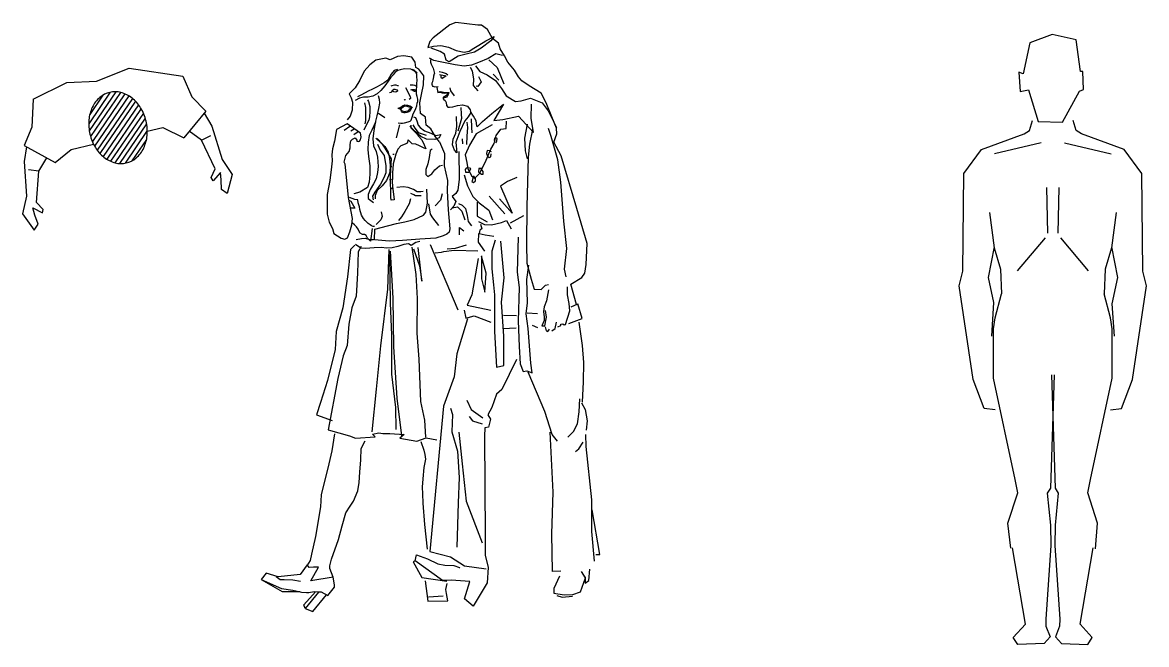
# Model space of a CAD drawing. Extents: x 116 to 135, y 123.1 to 129.1.
# Drawn here: x 120.733 to 123.964, y 123.519 to 125.305 of the extents above; entities that cross this region are included whole.
import ezdxf

# ---------------------------------------------------------------- set-up
doc = ezdxf.new("R2010")
doc.units = 0
doc.layers.get('0').update_dxf_attribs({"linetype": 'CONTINUOUS'})

msp = doc.modelspace()

# ---------------------------------------------------------------- linework, layer by layer
for p, q in [((121.9615, 125.2991), (121.9139, 125.2618)), ((121.9788, 125.3054), (121.9615, 125.2991)), ((122.0417, 125.2978), (121.9788, 125.3054)), ((122.0524, 125.2977), (122.0417, 125.2978)), ((122.07, 125.285), (122.0524, 125.2977)), ((122.0654, 125.2523), (122.0894, 125.2655)), ((122.0845, 125.2596), (122.07, 125.285)), ((122.0894, 125.2655), (122.0797, 125.2526)), ((123.6922, 125.2705), (123.6284, 125.2474)), ((123.7611, 125.2556), (123.6922, 125.2705)), ((121.9042, 125.2505), (121.8985, 125.234)), ((121.8985, 125.234), (121.9147, 125.2373)), ((121.9139, 125.2618), (121.9042, 125.2505)), ((121.934, 125.2222), (121.9075, 125.2321)), ((121.9147, 125.2373), (121.9354, 125.2394)), ((121.9354, 125.2394), (121.9574, 125.2343)), ((121.9574, 125.2343), (121.9799, 125.2251)), ((122.0167, 125.2226), (122.0306, 125.2314)), ((122.0306, 125.2314), (122.045, 125.2407)), ((122.0513, 125.2316), (122.0321, 125.22)), ((122.045, 125.2407), (122.0654, 125.2523)), ((122.0797, 125.2526), (122.0513, 125.2316)), ((122.1015, 125.2463), (122.0845, 125.2596)), ((122.106, 125.2296), (122.1015, 125.2463)), ((123.6284, 125.2474), (123.6091, 125.1582)), ((123.7738, 125.1646), (123.7611, 125.2556)), ((121.7774, 125.2033), (121.7488, 125.1971)), ((121.7897, 125.1983), (121.7774, 125.2033)), ((121.8113, 125.2075), (121.7897, 125.1983)), ((121.8298, 125.2101), (121.8113, 125.2075)), ((121.8523, 125.2057), (121.8298, 125.2101)), ((121.8621, 125.1912), (121.8523, 125.2057)), ((121.9157, 125.1965), (121.9027, 125.2028)), ((121.9067, 125.1992), (121.9057, 125.1961)), ((121.9464, 125.2142), (121.934, 125.2222)), ((121.9509, 125.197), (121.9464, 125.2142)), ((121.9856, 125.2088), (121.9598, 125.1926)), ((121.9799, 125.2251), (122.0024, 125.22)), ((122.0082, 125.2144), (121.9856, 125.2088)), ((122.0024, 125.22), (122.0167, 125.2226)), ((122.0321, 125.22), (122.0082, 125.2144)), ((122.0718, 125.2022), (122.0442, 125.1908)), ((122.0934, 125.2155), (122.0718, 125.2022)), ((122.1128, 125.2104), (122.0934, 125.2155)), ((122.1182, 125.2092), (122.106, 125.2296)), ((122.128, 125.1918), (122.1182, 125.2092)), ((120.9458, 125.1372), (121.0398, 125.1743)), ((121.0398, 125.1743), (121.1938, 125.151)), ((121.7312, 125.1838), (121.715, 125.1655)), ((121.7488, 125.1971), (121.7312, 125.1838)), ((121.8011, 125.1672), (121.7933, 125.1566)), ((121.8107, 125.17), (121.8011, 125.1672)), ((121.8118, 125.1671), (121.8046, 125.1624)), ((121.819, 125.1698), (121.8118, 125.1671)), ((121.8309, 125.172), (121.819, 125.1698)), ((121.8499, 125.1717), (121.8309, 125.172)), ((121.86, 125.1656), (121.8499, 125.1717)), ((121.8589, 125.168), (121.8535, 125.1705)), ((121.8641, 125.1627), (121.8589, 125.168)), ((121.8643, 125.1757), (121.8621, 125.1912)), ((121.8725, 125.1709), (121.8643, 125.1757)), ((121.8872, 125.1521), (121.8725, 125.1709)), ((121.9057, 125.1961), (121.9064, 125.1919)), ((121.9064, 125.1919), (121.908, 125.1859)), ((121.908, 125.1859), (121.9111, 125.1796)), ((121.9111, 125.1796), (121.9136, 125.1739)), ((121.9136, 125.1739), (121.917, 125.1592)), ((121.9341, 125.1923), (121.9157, 125.1965)), ((121.9769, 125.184), (121.9341, 125.1923)), ((121.9598, 125.1926), (121.9509, 125.197)), ((122.0024, 125.1795), (121.9769, 125.184)), ((122.0239, 125.1828), (122.0024, 125.1795)), ((122.0202, 125.1769), (122.026, 125.1666)), ((122.0442, 125.1908), (122.0239, 125.1828)), ((122.026, 125.1666), (122.0292, 125.1428)), ((122.0351, 125.1807), (122.0479, 125.1646)), ((122.0734, 125.198), (122.0975, 125.1762)), ((122.0975, 125.1762), (122.1163, 125.129)), ((122.1478, 125.1683), (122.128, 125.1918)), ((122.1589, 125.1497), (122.1478, 125.1683)), ((120.8611, 125.1328), (120.9458, 125.1372)), ((121.1938, 125.151), (121.2205, 125.092)), ((121.7027, 125.1395), (121.6893, 125.1178)), ((121.715, 125.1655), (121.7027, 125.1395)), ((121.7829, 125.1402), (121.7732, 125.132)), ((121.7847, 125.1371), (121.775, 125.123)), ((121.7933, 125.1566), (121.7829, 125.1402)), ((121.7913, 125.1465), (121.7847, 125.1371)), ((121.7986, 125.1554), (121.7913, 125.1465)), ((121.8046, 125.1624), (121.7986, 125.1554)), ((121.8676, 125.1607), (121.86, 125.1656)), ((121.8664, 125.1584), (121.8641, 125.1627)), ((121.8669, 125.1489), (121.8664, 125.1584)), ((121.8673, 125.1393), (121.8669, 125.1489)), ((121.8671, 125.1298), (121.8673, 125.1393)), ((121.8856, 125.1267), (121.8872, 125.1521)), ((121.9112, 125.1318), (121.9128, 125.1363)), ((121.9128, 125.1363), (121.9136, 125.1394)), ((121.9136, 125.1394), (121.9147, 125.1441)), ((121.9147, 125.1441), (121.9151, 125.1495)), ((121.9151, 125.1495), (121.9155, 125.1519)), ((121.9155, 125.1519), (121.917, 125.1592)), ((121.9312, 125.1646), (121.9394, 125.1624)), ((121.932, 125.1564), (121.9508, 125.1519)), ((121.9368, 125.1548), (121.9358, 125.1522)), ((121.9358, 125.1522), (121.9361, 125.148)), ((121.9361, 125.148), (121.9396, 125.1455)), ((121.9508, 125.1519), (121.939, 125.1439)), ((121.9394, 125.1624), (121.9514, 125.1588)), ((121.9514, 125.1588), (121.9556, 125.1548)), ((122.0292, 125.1428), (122.0282, 125.1244)), ((122.0517, 125.1348), (122.042, 125.1212)), ((122.0441, 125.1503), (122.0517, 125.1348)), ((122.0479, 125.1646), (122.0692, 125.1552)), ((122.0692, 125.1552), (122.0927, 125.1389)), ((122.0865, 125.1573), (122.1022, 125.1399)), ((122.0927, 125.1389), (122.1096, 125.116)), ((122.1688, 125.1382), (122.1589, 125.1497)), ((122.1899, 125.1231), (122.1688, 125.1382)), ((123.6091, 125.1582), (123.5968, 125.1625)), ((123.5968, 125.1625), (123.6009, 125.1071)), ((123.7805, 125.1647), (123.7738, 125.1646)), ((123.7826, 125.1133), (123.7805, 125.1647)), ((120.7643, 125.0854), (120.8611, 125.1328)), ((120.9856, 125.1049), (120.9239, 125.0145)), ((121.0017, 125.1063), (120.9253, 124.9945)), ((121.0155, 125.1044), (120.929, 124.9777)), ((121.6893, 125.1178), (121.6723, 125.1008)), ((121.7272, 125.1077), (121.708, 125.0973)), ((121.7391, 125.114), (121.7272, 125.1077)), ((121.7528, 125.1204), (121.7391, 125.114)), ((121.7634, 125.1101), (121.7525, 125.1002)), ((121.7732, 125.132), (121.7528, 125.1204)), ((121.775, 125.123), (121.7634, 125.1101)), ((121.7883, 125.1044), (121.7925, 125.1048)), ((121.7952, 125.1238), (121.7916, 125.1222)), ((121.7925, 125.1048), (121.7949, 125.1067)), ((121.7949, 125.1067), (121.7974, 125.1114)), ((121.8023, 125.1256), (121.7952, 125.1238)), ((121.7978, 125.109), (121.7966, 125.109)), ((121.7974, 125.1114), (121.8003, 125.1137)), ((121.8008, 125.1059), (121.7978, 125.109)), ((121.8003, 125.1137), (121.8039, 125.1142)), ((121.8044, 125.1053), (121.8008, 125.1059)), ((121.8071, 125.1255), (121.8023, 125.1256)), ((121.8039, 125.1142), (121.8093, 125.1124)), ((121.8085, 125.1065), (121.8044, 125.1053)), ((121.8123, 125.123), (121.8071, 125.1255)), ((121.8116, 125.1081), (121.8085, 125.1065)), ((121.8093, 125.1124), (121.8116, 125.1088)), ((121.8116, 125.1088), (121.8116, 125.1081)), ((121.8142, 125.123), (121.8123, 125.123)), ((121.8343, 125.1185), (121.8475, 125.0928)), ((121.848, 125.1261), (121.8516, 125.126)), ((121.849, 125.1123), (121.8526, 125.1129)), ((121.8516, 125.126), (121.8559, 125.1259)), ((121.8526, 125.1129), (121.8557, 125.1134)), ((121.858, 125.1081), (121.8532, 125.111)), ((121.8557, 125.1134), (121.8592, 125.1133)), ((121.8559, 125.1259), (121.8611, 125.1252)), ((121.8603, 125.1074), (121.858, 125.1081)), ((121.8592, 125.1133), (121.8621, 125.1116)), ((121.862, 125.1073), (121.8603, 125.1074)), ((121.8611, 125.1252), (121.8641, 125.1239)), ((121.8621, 125.1116), (121.862, 125.1073)), ((121.862, 125.1073), (121.862, 125.1073)), ((121.8656, 125.1056), (121.8657, 125.1132)), ((121.8661, 125.0996), (121.8656, 125.1056)), ((121.8657, 125.1132), (121.867, 125.121)), ((121.867, 125.121), (121.8671, 125.1298)), ((121.8804, 125.0982), (121.8856, 125.1267)), ((121.9108, 125.1277), (121.9112, 125.1318)), ((121.9114, 125.1242), (121.9108, 125.1277)), ((121.9138, 125.1216), (121.9114, 125.1242)), ((121.9169, 125.1202), (121.9138, 125.1216)), ((121.9169, 125.1202), (121.9278, 125.1217)), ((121.9238, 125.1183), (121.9269, 125.1039)), ((121.9262, 125.1051), (121.9334, 125.1074)), ((121.9269, 125.1039), (121.934, 125.105)), ((121.9334, 125.1074), (121.9395, 125.1061)), ((121.934, 125.105), (121.9394, 125.1037)), ((121.9394, 125.1037), (121.9459, 125.1024)), ((121.9395, 125.1061), (121.9435, 125.1049)), ((121.9435, 125.1049), (121.9586, 125.1043)), ((121.9459, 125.1024), (121.9573, 125.1035)), ((121.9573, 125.1035), (121.9529, 125.0971)), ((121.9586, 125.1043), (121.9571, 125.099)), ((121.9615, 125.1176), (121.9639, 125.1095)), ((121.9639, 125.1095), (121.9743, 125.0948)), ((122.0282, 125.1244), (122.0418, 125.1088)), ((122.042, 125.1212), (122.0372, 125.1224)), ((122.1096, 125.116), (122.1236, 125.0949)), ((122.2236, 125.1024), (122.1899, 125.1231)), ((122.2379, 125.0748), (122.2236, 125.1024)), ((123.6009, 125.1071), (123.6249, 125.112)), ((123.6249, 125.112), (123.6524, 125.0212)), ((123.7226, 125.0195), (123.7714, 125.1081)), ((123.7714, 125.1081), (123.7826, 125.1133)), ((120.7643, 125.0854), (120.7601, 125.005)), ((120.9648, 125.0966), (120.9269, 125.0412)), ((121.0278, 125.1003), (120.9342, 124.9631)), ((121.0391, 125.0947), (120.9406, 124.9502)), ((121.0493, 125.0875), (120.9479, 124.9388)), ((121.0587, 125.079), (120.9562, 124.9288)), ((121.2205, 125.092), (121.2604, 125.0509)), ((121.6723, 125.1008), (121.6781, 125.0888)), ((121.6781, 125.0888), (121.6815, 125.0768)), ((121.6815, 125.0768), (121.6804, 125.0531)), ((121.7019, 125.0879), (121.6892, 125.0815)), ((121.708, 125.0973), (121.6965, 125.0916)), ((121.7138, 125.0906), (121.7019, 125.0879)), ((121.7269, 125.0911), (121.7138, 125.0906)), ((121.7159, 125.0746), (121.7193, 125.0608)), ((121.7249, 125.0833), (121.7279, 125.078)), ((121.74, 125.0938), (121.7269, 125.0911)), ((121.7279, 125.078), (121.7317, 125.0637)), ((121.7525, 125.1002), (121.74, 125.0938)), ((121.756, 125.0959), (121.7582, 125.0852)), ((121.7592, 125.0739), (121.7561, 125.0585)), ((121.7582, 125.0852), (121.7592, 125.0739)), ((121.8314, 125.0828), (121.8302, 125.0823)), ((121.8326, 125.0835), (121.8314, 125.0828)), ((121.8338, 125.0835), (121.8326, 125.0835)), ((121.8481, 125.0868), (121.8445, 125.0838)), ((121.8475, 125.0928), (121.8481, 125.0885)), ((121.8481, 125.0885), (121.8481, 125.0868)), ((121.8677, 125.093), (121.8661, 125.0996)), ((121.8668, 125.0656), (121.8681, 125.0734)), ((121.8695, 125.0853), (121.8677, 125.093)), ((121.8681, 125.0734), (121.8694, 125.0787)), ((121.8694, 125.0787), (121.8695, 125.0853)), ((121.8758, 125.075), (121.8804, 125.0982)), ((121.8777, 125.0441), (121.8758, 125.075)), ((121.9428, 125.0913), (121.9427, 125.0859)), ((121.9427, 125.0859), (121.9444, 125.0841)), ((121.9476, 125.0929), (121.9428, 125.0913)), ((121.9517, 125.0909), (121.9434, 125.0879)), ((121.9444, 125.0841), (121.9484, 125.0812)), ((121.9529, 125.0971), (121.9476, 125.0929)), ((121.9484, 125.0812), (121.9509, 125.0754)), ((121.9509, 125.0754), (121.9524, 125.0674)), ((121.9571, 125.099), (121.9517, 125.0909)), ((122.0824, 125.0439), (122.1154, 125.0708)), ((122.1154, 125.0708), (122.088, 125.0236)), ((122.1236, 125.0949), (122.15, 125.0785)), ((122.15, 125.0785), (122.1667, 125.0807)), ((122.1667, 125.0807), (122.1936, 125.0879)), ((122.1936, 125.0879), (122.2267, 125.075)), ((122.1956, 125.0308), (122.1958, 125.0712)), ((122.2267, 125.075), (122.2442, 125.0521)), ((122.2546, 125.0341), (122.2379, 125.0748)), ((121.0671, 125.0692), (120.9654, 124.9201)), ((121.0745, 125.0579), (120.9755, 124.9127)), ((121.081, 125.0452), (120.9866, 124.9069)), ((121.2604, 125.0509), (121.1968, 124.9743)), ((121.2551, 125.0446), (121.2773, 125.0075)), ((121.6804, 125.0531), (121.6754, 125.036)), ((121.7195, 125.0394), (121.7192, 125.0234)), ((121.7193, 125.0608), (121.7195, 125.0394)), ((121.7315, 125.0499), (121.7308, 125.034)), ((121.7317, 125.0637), (121.7315, 125.0499)), ((121.7515, 125.0377), (121.7484, 125.0218)), ((121.7561, 125.0585), (121.7515, 125.0377)), ((121.7564, 125.0448), (121.7747, 125.0326)), ((121.812, 125.0594), (121.8144, 125.0593)), ((121.8137, 125.0593), (121.8215, 125.0587)), ((121.8144, 125.0593), (121.8204, 125.0623)), ((121.8203, 125.0551), (121.8144, 125.0581)), ((121.8196, 125.0563), (121.825, 125.0515)), ((121.8226, 125.0509), (121.8203, 125.0551)), ((121.8204, 125.0623), (121.8257, 125.0663)), ((121.8215, 125.0587), (121.828, 125.0639)), ((121.8254, 125.0473), (121.8226, 125.0509)), ((121.825, 125.0515), (121.8316, 125.0501)), ((121.829, 125.046), (121.8254, 125.0473)), ((121.8257, 125.0663), (121.8324, 125.0685)), ((121.828, 125.0639), (121.8352, 125.0661)), ((121.8332, 125.0459), (121.829, 125.046)), ((121.8316, 125.0501), (121.8441, 125.0527)), ((121.8324, 125.0685), (121.84, 125.0684)), ((121.838, 125.0471), (121.8332, 125.0459)), ((121.8352, 125.0661), (121.8435, 125.0636)), ((121.844, 125.0488), (121.838, 125.0471)), ((121.84, 125.0684), (121.8466, 125.0659)), ((121.8435, 125.0636), (121.853, 125.0623)), ((121.8469, 125.0505), (121.844, 125.0488)), ((121.8441, 125.0527), (121.847, 125.0571)), ((121.8466, 125.0659), (121.8518, 125.0635)), ((121.8476, 125.0512), (121.8469, 125.0505)), ((121.847, 125.0571), (121.8542, 125.0618)), ((121.85, 125.0571), (121.8476, 125.0512)), ((121.8518, 125.0594), (121.85, 125.0571)), ((121.8518, 125.0635), (121.8537, 125.0611)), ((121.8545, 125.0368), (121.8558, 125.0432)), ((121.8558, 125.0432), (121.8606, 125.0515)), ((121.8606, 125.0515), (121.8636, 125.0585)), ((121.8636, 125.0585), (121.8668, 125.0656)), ((121.8918, 125.0331), (121.8777, 125.0441)), ((121.9524, 125.0674), (121.9554, 125.0626)), ((121.9554, 125.0626), (121.9602, 125.0618)), ((121.9602, 125.0618), (121.9697, 125.0635)), ((121.9697, 125.0635), (121.9834, 125.0669)), ((121.9834, 125.0669), (121.9983, 125.069)), ((121.9928, 125.0613), (121.9943, 125.0422)), ((121.9943, 125.0422), (121.9947, 125.0298)), ((121.9983, 125.069), (122.0125, 125.0652)), ((122.0125, 125.0652), (122.02, 125.0549)), ((122.0218, 125.0466), (122.0144, 125.0343)), ((122.02, 125.0549), (122.0218, 125.0466)), ((122.0299, 125.0364), (122.0211, 125.0496)), ((122.0552, 125.0206), (122.0824, 125.0439)), ((122.2442, 125.0521), (122.2677, 125.0035)), ((121.0864, 125.0309), (120.9988, 124.9026)), ((121.0903, 125.0144), (121.0124, 124.9003)), ((121.2773, 125.0075), (121.307, 124.9122)), ((121.6668, 125.0147), (121.6363, 124.9979)), ((121.6744, 125.0063), (121.6576, 124.9952)), ((121.7051, 124.9873), (121.6668, 125.0147)), ((121.6754, 125.036), (121.6669, 125.0254)), ((121.7214, 125.0108), (121.7147, 124.9962)), ((121.7192, 125.0234), (121.7174, 125.0139)), ((121.7287, 125.025), (121.7214, 125.0108)), ((121.7308, 125.034), (121.7287, 125.025)), ((121.7484, 125.0187), (121.7373, 124.9963)), ((121.7484, 125.0218), (121.7432, 124.995)), ((121.8172, 125.0112), (121.8076, 124.9738)), ((121.8131, 125.0172), (121.8209, 125.0164)), ((121.8209, 125.0164), (121.8256, 125.0163)), ((121.8256, 125.0163), (121.8309, 125.0169)), ((121.8309, 125.0169), (121.8416, 125.0197)), ((121.8416, 125.0197), (121.8476, 125.0219)), ((121.8633, 124.9915), (121.8462, 125.0077)), ((121.8476, 125.0219), (121.8507, 125.0249)), ((121.8493, 125.01), (121.8492, 125.0029)), ((121.8507, 125.0249), (121.8525, 125.0309)), ((121.8525, 125.0309), (121.8545, 125.0368)), ((121.8553, 125.0118), (121.8611, 125.0022)), ((121.8573, 125.0344), (121.8627, 125.0324)), ((121.8627, 125.0324), (121.8666, 125.0228)), ((121.8666, 125.0228), (121.8707, 125.0109)), ((121.8707, 125.0109), (121.8765, 125.0037)), ((121.8933, 125.0105), (121.8918, 125.0331)), ((121.9067, 125.0003), (121.8933, 125.0105)), ((121.9785, 124.9873), (121.9812, 125.0063)), ((121.9812, 125.0063), (121.9805, 125.0353)), ((121.9947, 125.0298), (121.9846, 124.9936)), ((122.0047, 125.0231), (121.9905, 124.9924)), ((122.0144, 125.0343), (122.0047, 125.0231)), ((122.0106, 125.0189), (122.0121, 125.0039)), ((122.0232, 125.0287), (122.0235, 125.0049)), ((122.0369, 125.0232), (122.0299, 125.0364)), ((122.0395, 125.0089), (122.0369, 125.0232)), ((122.083, 125.0111), (122.0375, 124.9852)), ((122.0402, 125.0059), (122.0395, 125.0089)), ((122.0402, 125.0059), (122.0552, 125.0206)), ((122.088, 125.0236), (122.1142, 125.0268)), ((122.1142, 125.0268), (122.1584, 125.0368)), ((122.1238, 125.0005), (122.1241, 125.0219)), ((122.1584, 125.0368), (122.2021, 124.9897)), ((122.1835, 125.0138), (122.1757, 124.9735)), ((122.2021, 124.9897), (122.1956, 125.0308)), ((122.2677, 125.0023), (122.2546, 125.0341)), ((123.6274, 124.995), (123.6355, 125.0234)), ((123.6524, 125.0212), (123.7226, 125.0195)), ((123.7611, 124.995), (123.7531, 125.0234)), ((120.7601, 125.005), (120.738, 124.9523)), ((121.0921, 124.9949), (121.0281, 124.9012)), ((121.0921, 124.9931), (121.1369, 125.0037)), ((121.1369, 125.0037), (121.1968, 124.9743)), ((121.248, 124.967), (121.2128, 124.9936)), ((121.248, 124.967), (121.2743, 124.9809)), ((121.6363, 124.9979), (121.6303, 124.9642)), ((121.6862, 124.999), (121.6771, 124.9937)), ((121.6822, 124.9698), (121.6899, 124.9745)), ((121.6985, 124.9917), (121.6853, 124.9823)), ((121.6899, 124.9745), (121.694, 124.9673)), ((121.7048, 124.9683), (121.7066, 124.9766)), ((121.7066, 124.9766), (121.7051, 124.9873)), ((121.7299, 124.9805), (121.7266, 124.9615)), ((121.7373, 124.9963), (121.7299, 124.9805)), ((121.7432, 124.995), (121.7405, 124.9708)), ((121.7488, 124.9735), (121.7622, 124.9603)), ((121.8492, 125.0029), (121.8574, 124.9951)), ((121.8574, 124.9951), (121.8667, 124.9855)), ((121.8611, 125.0022), (121.8709, 124.9895)), ((121.8785, 124.9775), (121.8633, 124.9915)), ((121.8667, 124.9855), (121.8714, 124.9788)), ((121.8709, 124.9895), (121.894, 124.982)), ((121.8714, 124.9788), (121.8812, 124.9679)), ((121.8765, 125.0037), (121.8883, 124.9946)), ((121.8944, 124.9701), (121.8785, 124.9775)), ((121.8883, 124.9946), (121.9072, 124.9872)), ((121.9201, 124.9768), (121.9067, 125.0003)), ((121.9072, 124.9872), (121.9214, 124.981)), ((121.9313, 124.9737), (121.9181, 124.9697)), ((121.9323, 124.9624), (121.9201, 124.9768)), ((121.9214, 124.981), (121.9352, 124.9837)), ((121.9352, 124.9837), (121.9313, 124.9737)), ((121.9711, 124.9707), (121.9785, 124.9873)), ((121.9905, 124.9924), (121.9788, 124.9616)), ((122.0105, 124.979), (122.009, 124.9552)), ((122.0121, 125.0039), (122.0105, 124.979)), ((122.0375, 124.9852), (122.0184, 124.9527)), ((122.0235, 125.0049), (122.0244, 124.9883)), ((122.0887, 124.9582), (122.0945, 124.9807)), ((122.0901, 124.973), (122.0888, 124.967)), ((122.0937, 124.9741), (122.0901, 124.973)), ((122.0972, 124.9717), (122.0937, 124.9741)), ((122.0945, 124.9807), (122.1078, 124.9989)), ((122.1078, 124.9989), (122.1238, 125.0005)), ((122.1757, 124.9735), (122.1782, 124.9366)), ((122.1987, 124.9981), (122.1909, 124.9559)), ((122.2526, 124.9782), (122.2446, 125.001)), ((122.2717, 124.9112), (122.2526, 124.9782)), ((122.2606, 124.962), (122.2686, 124.9856)), ((122.2686, 124.9856), (122.2677, 125.0023)), ((123.489, 124.9402), (123.6116, 124.9856)), ((123.6116, 124.9856), (123.6274, 124.995)), ((123.777, 124.9856), (123.7611, 124.995)), ((123.8996, 124.9402), (123.777, 124.9856)), ((120.738, 124.9523), (120.827, 124.9031)), ((120.7452, 124.9483), (120.7381, 124.9057)), ((120.827, 124.9031), (120.873, 124.9409)), ((120.873, 124.9409), (120.9374, 124.9562)), ((121.09, 124.9697), (121.048, 124.908)), ((121.2868, 124.885), (121.248, 124.967)), ((121.6247, 124.9422), (121.6221, 124.9256)), ((121.6303, 124.9642), (121.6247, 124.9422)), ((121.6721, 124.935), (121.6747, 124.9456)), ((121.6747, 124.9456), (121.6748, 124.9552)), ((121.6748, 124.9552), (121.6767, 124.9658)), ((121.6767, 124.9658), (121.6822, 124.9698)), ((121.694, 124.9673), (121.6945, 124.9644)), ((121.6945, 124.9644), (121.6987, 124.9636)), ((121.6987, 124.9636), (121.7023, 124.9648)), ((121.7023, 124.9648), (121.7048, 124.9683)), ((121.7266, 124.9615), (121.7262, 124.9406)), ((121.7262, 124.9406), (121.7278, 124.9209)), ((121.7405, 124.9708), (121.7425, 124.951)), ((121.7425, 124.951), (121.7499, 124.935)), ((121.7676, 124.9561), (121.7524, 124.9723)), ((121.7538, 124.9563), (121.7614, 124.9384)), ((121.7622, 124.9603), (121.7746, 124.9488)), ((121.7757, 124.9441), (121.7676, 124.9561)), ((121.7746, 124.9488), (121.7839, 124.9326)), ((121.7815, 124.9345), (121.7757, 124.9441)), ((121.8119, 124.9411), (121.8064, 124.9275)), ((121.8203, 124.951), (121.8119, 124.9411)), ((121.833, 124.9563), (121.8203, 124.951)), ((121.839, 124.9585), (121.833, 124.9563)), ((121.842, 124.9685), (121.839, 124.9585)), ((121.8532, 124.9565), (121.842, 124.9685)), ((121.8639, 124.9558), (121.8532, 124.9565)), ((121.8745, 124.9509), (121.8639, 124.9558)), ((121.888, 124.944), (121.8745, 124.9509)), ((121.8812, 124.9679), (121.8882, 124.9542)), ((121.8922, 124.9428), (121.888, 124.944)), ((121.8882, 124.9542), (121.8922, 124.9428)), ((121.9181, 124.9697), (121.8944, 124.9701)), ((121.9106, 124.942), (121.9052, 124.9378)), ((121.9323, 124.9624), (121.9462, 124.9295)), ((121.9692, 124.9541), (121.9711, 124.9707)), ((121.9754, 124.9386), (121.9692, 124.9541)), ((121.9788, 124.9616), (121.9819, 124.9307)), ((121.9968, 124.9715), (121.9983, 124.9566)), ((122.0184, 124.9527), (122.0056, 124.925)), ((122.066, 124.9096), (122.0796, 124.9417)), ((122.0796, 124.9417), (122.0887, 124.9582)), ((122.0888, 124.967), (122.0918, 124.9653)), ((122.0941, 124.9598), (122.0959, 124.9629)), ((122.0959, 124.9629), (122.0966, 124.9657)), ((122.0966, 124.9657), (122.0972, 124.9717)), ((122.1909, 124.9559), (122.1867, 124.9185)), ((122.2814, 124.9219), (122.2606, 124.962)), ((123.6606, 124.9596), (123.5269, 124.9286)), ((123.728, 124.9596), (123.8617, 124.9286)), ((120.7801, 124.8787), (120.8032, 124.9162)), ((121.307, 124.9122), (121.3365, 124.8692)), ((121.6221, 124.9256), (121.623, 124.9077)), ((121.6579, 124.9041), (121.6629, 124.9231)), ((121.6629, 124.9231), (121.6721, 124.935)), ((121.7278, 124.9209), (121.7321, 124.8935)), ((121.7499, 124.935), (121.7539, 124.9188)), ((121.7539, 124.9188), (121.7559, 124.8914)), ((121.7614, 124.9384), (121.773, 124.9232)), ((121.773, 124.9232), (121.7773, 124.8934)), ((121.7943, 124.9134), (121.7815, 124.9345)), ((121.7839, 124.9326), (121.7883, 124.9147)), ((121.7883, 124.9147), (121.7904, 124.8944)), ((121.792, 124.8849), (121.7943, 124.9134)), ((121.7981, 124.9276), (121.8016, 124.9269)), ((121.8064, 124.9275), (121.7988, 124.899)), ((121.9025, 124.9176), (121.8987, 124.8992)), ((121.9052, 124.9378), (121.9025, 124.9176)), ((121.9462, 124.9295), (121.9456, 124.8932)), ((121.9819, 124.9307), (121.9754, 124.9386)), ((121.9872, 124.9348), (121.9879, 124.8557)), ((122.0056, 124.925), (122.01, 124.9034)), ((122.0481, 124.8726), (122.066, 124.9096)), ((122.0688, 124.9376), (122.0668, 124.9288)), ((122.0668, 124.9288), (122.0698, 124.9215)), ((122.0759, 124.937), (122.0688, 124.9376)), ((122.0698, 124.9215), (122.0744, 124.9173)), ((122.0744, 124.9173), (122.0797, 124.9196)), ((122.0811, 124.9334), (122.0759, 124.937)), ((122.0797, 124.9196), (122.0806, 124.9279)), ((122.1782, 124.9366), (122.1838, 124.9138)), ((122.1867, 124.9185), (122.1828, 124.7765)), ((122.2809, 124.8463), (122.2717, 124.9112)), ((122.3266, 124.7712), (122.2814, 124.9219)), ((123.4387, 124.8716), (123.489, 124.9402)), ((123.9498, 124.8716), (123.8996, 124.9402)), ((120.7381, 124.9057), (120.7453, 124.8061)), ((120.7801, 124.8787), (120.7506, 124.882)), ((120.7739, 124.7882), (120.7801, 124.8787)), ((121.2761, 124.8597), (121.2868, 124.885)), ((121.6215, 124.8904), (121.6167, 124.8519)), ((121.623, 124.9077), (121.6215, 124.8904)), ((121.6609, 124.8988), (121.6579, 124.9041)), ((121.665, 124.8612), (121.6609, 124.8988)), ((121.7321, 124.8935), (121.7318, 124.8697)), ((121.7559, 124.8914), (121.7532, 124.8748)), ((121.7773, 124.8934), (121.7775, 124.8737)), ((121.7904, 124.8944), (121.7889, 124.8754)), ((121.7911, 124.8604), (121.792, 124.8849)), ((121.7916, 124.8913), (121.7944, 124.8913)), ((121.7974, 124.8853), (121.7965, 124.8741)), ((121.7988, 124.899), (121.7974, 124.8853)), ((121.893, 124.8833), (121.8928, 124.869)), ((121.8987, 124.8992), (121.893, 124.8833)), ((121.9101, 124.8711), (121.9186, 124.8822)), ((121.9186, 124.8822), (121.9319, 124.8939)), ((121.9319, 124.8939), (121.9403, 124.8956)), ((121.9456, 124.8932), (121.9545, 124.8519)), ((122.0086, 124.8874), (122.0054, 124.8827)), ((122.0054, 124.8827), (122.0065, 124.8756)), ((122.011, 124.8879), (122.0086, 124.8874)), ((122.01, 124.9034), (122.0133, 124.885)), ((122.0181, 124.8873), (122.011, 124.8879)), ((122.0133, 124.885), (122.0249, 124.8639)), ((122.0155, 124.8754), (122.0185, 124.8778)), ((122.0221, 124.886), (122.0181, 124.8873)), ((122.0185, 124.8778), (122.0221, 124.886)), ((122.0447, 124.8862), (122.0441, 124.8762)), ((122.0441, 124.8762), (122.0523, 124.8701)), ((122.0537, 124.8861), (122.0447, 124.8862)), ((122.0577, 124.8777), (122.0513, 124.8849)), ((122.0571, 124.87), (122.0577, 124.8777)), ((121.2816, 124.851), (121.2761, 124.8597)), ((121.3024, 124.8744), (121.2816, 124.851)), ((121.3045, 124.8534), (121.3024, 124.8744)), ((121.3052, 124.8257), (121.3045, 124.8534)), ((121.3365, 124.8692), (121.3216, 124.8139)), ((121.6167, 124.8519), (121.6089, 124.811)), ((121.6701, 124.8024), (121.665, 124.8612)), ((121.7302, 124.8466), (121.7252, 124.8312)), ((121.7318, 124.8697), (121.7302, 124.8466)), ((121.7494, 124.8563), (121.742, 124.8417)), ((121.7532, 124.8748), (121.7494, 124.8563)), ((121.772, 124.859), (121.7622, 124.8413)), ((121.7796, 124.8518), (121.7669, 124.8365)), ((121.7775, 124.8737), (121.772, 124.859)), ((121.7857, 124.8648), (121.7796, 124.8518)), ((121.7889, 124.8754), (121.7857, 124.8648)), ((121.7886, 124.8545), (121.7939, 124.8556)), ((121.7909, 124.8468), (121.7911, 124.8604)), ((121.7916, 124.82), (121.7909, 124.8468)), ((121.7963, 124.8603), (121.7961, 124.8473)), ((121.7961, 124.8473), (121.7966, 124.8349)), ((121.7965, 124.8741), (121.7963, 124.8603)), ((121.8928, 124.869), (121.8986, 124.863)), ((121.8986, 124.863), (121.9101, 124.8711)), ((121.9545, 124.8519), (121.954, 124.8217)), ((121.9879, 124.8557), (121.985, 124.8241)), ((122.0023, 124.8678), (122.0119, 124.8363)), ((122.0065, 124.8756), (122.0155, 124.8754)), ((122.0289, 124.8603), (122.0246, 124.848)), ((122.0246, 124.848), (122.0293, 124.846)), ((122.0249, 124.8639), (122.0336, 124.8578)), ((122.032, 124.8621), (122.0289, 124.8603)), ((122.0293, 124.846), (122.0354, 124.8507)), ((122.0355, 124.8573), (122.0296, 124.8645)), ((122.0336, 124.8578), (122.0481, 124.8726)), ((122.0354, 124.8507), (122.0355, 124.8573)), ((122.0523, 124.8701), (122.0571, 124.87)), ((122.1274, 124.8487), (122.1076, 124.8348)), ((122.1544, 124.8602), (122.1274, 124.8487)), ((122.2887, 124.7344), (122.2809, 124.8463)), ((123.436, 124.5906), (123.4387, 124.8716)), ((123.9526, 124.5906), (123.9498, 124.8716)), ((121.3216, 124.8139), (121.3052, 124.8257)), ((121.7029, 124.8178), (121.6857, 124.8128)), ((121.7252, 124.8312), (121.7029, 124.8178)), ((121.7273, 124.8115), (121.7264, 124.7996)), ((121.7328, 124.8257), (121.7273, 124.8115)), ((121.742, 124.8417), (121.7328, 124.8257)), ((121.7457, 124.8183), (121.7396, 124.8065)), ((121.7525, 124.8277), (121.7457, 124.8183)), ((121.7524, 124.8225), (121.7468, 124.8083)), ((121.7669, 124.8365), (121.7524, 124.8225)), ((121.7622, 124.8413), (121.7525, 124.8277)), ((121.7919, 124.804), (121.7916, 124.82)), ((121.7935, 124.8283), (121.7965, 124.8301)), ((121.7966, 124.8349), (121.8013, 124.7961)), ((121.8275, 124.8337), (121.8096, 124.8316)), ((121.8418, 124.8318), (121.8275, 124.8337)), ((121.8571, 124.8261), (121.8418, 124.8318)), ((121.8581, 124.8106), (121.8498, 124.8143)), ((121.8677, 124.8188), (121.8571, 124.8261)), ((121.8784, 124.8186), (121.8677, 124.8188)), ((121.8849, 124.8197), (121.8784, 124.8186)), ((121.8969, 124.7862), (121.8957, 124.8267)), ((121.9396, 124.8129), (121.9351, 124.7952)), ((121.954, 124.8217), (121.9568, 124.7675)), ((121.9789, 124.8142), (121.9686, 124.806)), ((121.985, 124.8241), (121.9789, 124.8142)), ((122.0119, 124.8363), (122.0275, 124.8051)), ((122.1076, 124.8348), (122.1409, 124.7575)), ((123.6764, 124.8318), (123.679, 124.7001)), ((123.7112, 124.8318), (123.7086, 124.7001)), ((120.7453, 124.8061), (120.7335, 124.7553)), ((120.7932, 124.7685), (120.7739, 124.7882)), ((121.6089, 124.811), (121.6087, 124.7551)), ((121.6815, 124.7427), (121.6701, 124.8024)), ((121.6714, 124.7952), (121.677, 124.7921)), ((121.689, 124.7973), (121.673, 124.8028)), ((121.677, 124.7921), (121.6886, 124.7717)), ((121.6973, 124.796), (121.689, 124.7973)), ((121.6984, 124.787), (121.6973, 124.796)), ((121.7023, 124.7757), (121.6984, 124.787)), ((121.7264, 124.7996), (121.7424, 124.7887)), ((121.7396, 124.8065), (121.7413, 124.7958)), ((121.7468, 124.8083), (121.7473, 124.7993)), ((121.7929, 124.795), (121.7919, 124.804)), ((121.8013, 124.7961), (121.7929, 124.795)), ((121.8446, 124.7842), (121.8323, 124.7623)), ((121.8484, 124.7984), (121.8446, 124.7842)), ((121.8633, 124.8077), (121.8581, 124.8106)), ((121.8788, 124.8079), (121.8633, 124.8077)), ((121.893, 124.7601), (121.8969, 124.7862)), ((121.9005, 124.7845), (121.9053, 124.7547)), ((121.9351, 124.7952), (121.9194, 124.7788)), ((121.9686, 124.806), (121.9785, 124.7916)), ((121.9785, 124.7916), (121.9729, 124.7779)), ((121.9861, 124.7855), (121.9974, 124.7811)), ((121.9974, 124.7811), (122.0061, 124.7715)), ((122.0275, 124.8051), (122.0463, 124.787)), ((122.0397, 124.7895), (122.0402, 124.749)), ((122.0463, 124.787), (122.0738, 124.7663)), ((122.0744, 124.8061), (122.1195, 124.7554)), ((122.1409, 124.7575), (122.104, 124.7985)), ((120.7335, 124.7553), (120.7674, 124.7093)), ((120.769, 124.7523), (120.7632, 124.7726)), ((120.7632, 124.7726), (120.7912, 124.7584)), ((120.7784, 124.7262), (120.769, 124.7523)), ((120.7912, 124.7584), (120.7932, 124.7685)), ((121.6087, 124.7551), (121.6143, 124.7319)), ((121.6886, 124.7717), (121.6779, 124.7718)), ((121.7028, 124.7679), (121.7023, 124.7757)), ((121.7073, 124.7518), (121.7028, 124.7679)), ((121.7136, 124.7427), (121.7073, 124.7518)), ((121.7667, 124.7485), (121.763, 124.7384)), ((121.7646, 124.7616), (121.7667, 124.7485)), ((121.8231, 124.747), (121.8141, 124.7364)), ((121.8323, 124.7623), (121.8231, 124.747)), ((121.8587, 124.7393), (121.8857, 124.7519)), ((121.8857, 124.7519), (121.893, 124.7601)), ((121.9053, 124.7547), (121.9117, 124.7444)), ((121.9568, 124.7675), (121.9618, 124.7122)), ((121.9729, 124.7779), (121.9639, 124.7674)), ((121.9687, 124.7727), (121.9836, 124.7754)), ((121.9836, 124.7754), (121.9964, 124.7633)), ((121.9964, 124.7633), (122.0051, 124.7389)), ((122.0061, 124.7715), (122.0112, 124.7512)), ((122.0112, 124.7512), (122.0138, 124.7333)), ((122.0402, 124.749), (122.0692, 124.7324)), ((122.0738, 124.7663), (122.0841, 124.7388)), ((122.1362, 124.7297), (122.1741, 124.7505)), ((122.1828, 124.7765), (122.1817, 124.6688)), ((122.356, 124.6709), (122.3266, 124.7712)), ((123.5127, 124.7592), (123.5258, 124.6578)), ((123.8759, 124.7592), (123.8628, 124.6578)), ((120.7674, 124.7093), (120.7784, 124.7262)), ((121.6143, 124.7319), (121.6247, 124.7132)), ((121.6738, 124.7041), (121.6801, 124.7242)), ((121.6801, 124.7242), (121.6815, 124.7427)), ((121.6813, 124.7296), (121.6806, 124.7311)), ((121.6879, 124.7241), (121.6813, 124.7296)), ((121.6931, 124.7188), (121.6879, 124.7241)), ((121.6977, 124.7121), (121.6931, 124.7188)), ((121.7178, 124.7367), (121.7136, 124.7427)), ((121.7242, 124.7307), (121.7178, 124.7367)), ((121.7272, 124.7283), (121.7242, 124.7307)), ((121.7324, 124.7241), (121.7272, 124.7283)), ((121.7366, 124.7217), (121.7324, 124.7241)), ((121.7413, 124.7192), (121.7366, 124.7217)), ((121.7454, 124.7196), (121.7413, 124.7192)), ((121.7459, 124.712), (121.7823, 124.7214)), ((121.763, 124.7384), (121.7497, 124.7255)), ((121.7823, 124.7214), (121.8085, 124.7282)), ((121.8085, 124.7282), (121.8324, 124.7326)), ((121.8324, 124.7326), (121.8587, 124.7393)), ((121.9117, 124.7444), (121.9286, 124.7227)), ((121.9889, 124.6951), (121.9893, 124.7165)), ((121.9893, 124.7165), (122.0022, 124.7073)), ((122.0138, 124.7333), (122.0238, 124.7212)), ((122.0442, 124.734), (122.0607, 124.7254)), ((122.05, 124.7256), (122.0534, 124.7125)), ((122.0607, 124.7254), (122.0814, 124.7239)), ((122.0814, 124.7239), (122.1096, 124.7306)), ((122.1096, 124.7306), (122.1244, 124.7363)), ((122.1244, 124.7363), (122.1378, 124.713)), ((122.2982, 124.6563), (122.2887, 124.7344)), ((121.6247, 124.7132), (121.6285, 124.6989)), ((121.6285, 124.6989), (121.6492, 124.6862)), ((121.6492, 124.6862), (121.6599, 124.6829)), ((121.6599, 124.6829), (121.6676, 124.6871)), ((121.6676, 124.6871), (121.6738, 124.7041)), ((121.6925, 124.6819), (121.708, 124.6846)), ((121.7, 124.7073), (121.6977, 124.7121)), ((121.7035, 124.7001), (121.7, 124.7073)), ((121.7105, 124.6964), (121.7035, 124.7001)), ((121.708, 124.6846), (121.7182, 124.6856)), ((121.716, 124.6963), (121.7105, 124.6964)), ((121.7212, 124.6934), (121.716, 124.6963)), ((121.7182, 124.6856), (121.7305, 124.6825)), ((121.7253, 124.6855), (121.7212, 124.6934)), ((121.7335, 124.6777), (121.7253, 124.6855)), ((121.7305, 124.6825), (121.7424, 124.6823)), ((121.7382, 124.7133), (121.7335, 124.6777)), ((121.7448, 124.6811), (121.7459, 124.712)), ((121.8756, 124.6826), (121.8256, 124.6792)), ((121.9215, 124.686), (121.8756, 124.6826)), ((121.9425, 124.6928), (121.9215, 124.686)), ((121.9526, 124.6969), (121.9425, 124.6928)), ((121.9593, 124.7027), (121.9526, 124.6969)), ((121.9618, 124.7122), (121.9593, 124.7027)), ((122.0437, 124.6995), (122.0426, 124.6741)), ((122.0474, 124.709), (122.0461, 124.699)), ((122.0461, 124.699), (122.0632, 124.6952)), ((122.0534, 124.7125), (122.0474, 124.709)), ((122.0632, 124.6952), (122.0876, 124.6917)), ((122.1582, 124.6889), (122.1554, 124.5884)), ((123.672, 124.6872), (123.5922, 124.5916)), ((123.7165, 124.6872), (123.7963, 124.5916)), ((121.6761, 124.6529), (121.6677, 124.5751)), ((121.6887, 124.6653), (121.6761, 124.6529)), ((121.7059, 124.6572), (121.6906, 124.6677)), ((121.7071, 124.6615), (121.6979, 124.6462)), ((121.7189, 124.6558), (121.7059, 124.6572)), ((121.7444, 124.6585), (121.7189, 124.6558)), ((121.7642, 124.6594), (121.7444, 124.6585)), ((121.787, 124.6769), (121.7448, 124.6811)), ((121.7801, 124.6573), (121.7642, 124.6594)), ((121.7962, 124.6577), (121.7801, 124.6573)), ((121.7867, 124.6536), (121.7825, 124.5395)), ((121.8256, 124.6792), (121.787, 124.6769)), ((121.8117, 124.6615), (121.7962, 124.6577)), ((121.8297, 124.6679), (121.8117, 124.6615)), ((121.8428, 124.6694), (121.8297, 124.6679)), ((121.8504, 124.6652), (121.8428, 124.6694)), ((121.8636, 124.6733), (121.8504, 124.6652)), ((121.8652, 124.5817), (121.8533, 124.6597)), ((121.8573, 124.6556), (121.8739, 124.6065)), ((121.8755, 124.676), (121.8636, 124.6733)), ((121.8784, 124.5915), (121.8705, 124.6594)), ((121.9046, 124.6672), (121.9844, 124.4798)), ((121.9442, 124.6471), (121.974, 124.6514)), ((121.9538, 124.6552), (121.9776, 124.6572)), ((121.974, 124.6514), (122.0417, 124.6491)), ((121.9776, 124.6572), (122.0099, 124.6668)), ((122.0426, 124.6741), (122.0607, 124.6488)), ((122.0921, 124.6804), (122.0821, 124.6485)), ((122.1178, 124.5723), (122.1081, 124.6771)), ((122.1817, 124.6688), (122.1832, 124.6141)), ((122.2906, 124.597), (122.2982, 124.6563)), ((122.3533, 124.6103), (122.356, 124.6709)), ((123.5258, 124.6614), (123.5085, 124.5725)), ((123.5258, 124.6578), (123.5439, 124.5965)), ((123.8628, 124.6578), (123.8446, 124.5965)), ((123.8628, 124.6614), (123.8801, 124.5725)), ((121.6979, 124.6462), (121.6964, 124.5849)), ((121.7914, 124.5001), (121.7888, 124.6388)), ((121.7901, 124.6488), (121.7975, 124.5136)), ((121.9197, 124.6439), (121.9375, 124.646)), ((121.9375, 124.646), (121.9442, 124.6471)), ((122.0426, 124.627), (122.0243, 124.5227)), ((122.0522, 124.6347), (122.0524, 124.5691)), ((122.0662, 124.5857), (122.0522, 124.634)), ((122.0821, 124.6485), (122.0819, 124.5979)), ((121.8739, 124.6065), (121.8809, 124.5623)), ((121.8809, 124.5623), (121.8784, 124.5915)), ((122.0618, 124.5309), (122.0662, 124.5857)), ((122.0819, 124.5979), (122.0866, 124.5514)), ((122.1554, 124.5884), (122.1607, 124.5443)), ((122.1831, 124.5671), (122.189, 124.6081)), ((122.1832, 124.6141), (122.195, 124.5676)), ((122.2962, 124.575), (122.2906, 124.597)), ((122.3409, 124.5731), (122.3499, 124.5854)), ((122.3499, 124.5854), (122.3533, 124.6103)), ((123.425, 124.5487), (123.436, 124.5906)), ((123.5439, 124.5965), (123.547, 124.5259)), ((123.8446, 124.5965), (123.8416, 124.5259)), ((123.9636, 124.5487), (123.9526, 124.5906)), ((121.6677, 124.5751), (121.6544, 124.4861)), ((121.6964, 124.5849), (121.6923, 124.5195)), ((121.8689, 124.5125), (121.8652, 124.5817)), ((122.0524, 124.5691), (122.0618, 124.5309)), ((122.1101, 124.5016), (122.1178, 124.5723)), ((122.185, 124.4999), (122.1831, 124.5671)), ((122.195, 124.5676), (122.2041, 124.5389)), ((122.309, 124.5539), (122.3409, 124.5731)), ((122.3254, 124.4954), (122.309, 124.5539)), ((123.5085, 124.5725), (123.5243, 124.5011)), ((123.8801, 124.5725), (123.8643, 124.4971)), ((121.7825, 124.5395), (121.7621, 124.3763)), ((122.0243, 124.5227), (122.0113, 124.4931)), ((122.0866, 124.5514), (122.0897, 124.5233)), ((122.0897, 124.5233), (122.0895, 124.4758)), ((122.1607, 124.5443), (122.158, 124.448)), ((122.2041, 124.5389), (122.2243, 124.5386)), ((122.2243, 124.5386), (122.2364, 124.5508)), ((122.2364, 124.5508), (122.2452, 124.5525)), ((122.245, 124.5376), (122.2393, 124.5062)), ((122.2996, 124.5231), (122.2993, 124.5462)), ((122.3045, 124.4986), (122.2996, 124.5231)), ((123.4653, 124.2798), (123.425, 124.5487)), ((123.5285, 124.4574), (123.547, 124.5259)), ((123.86, 124.4574), (123.8416, 124.5259)), ((123.9232, 124.2798), (123.9636, 124.5487)), ((121.6923, 124.5195), (121.6799, 124.4857)), ((121.7947, 124.4073), (121.7914, 124.5001)), ((121.7975, 124.5136), (121.7994, 124.3733)), ((121.8673, 124.4127), (121.8689, 124.5125)), ((122.0113, 124.4931), (122.0795, 124.479)), ((122.1164, 124.404), (122.1101, 124.5016)), ((122.1809, 124.4684), (122.185, 124.4999)), ((122.2324, 124.4885), (122.2304, 124.4748)), ((122.2393, 124.5062), (122.2324, 124.4885)), ((122.3066, 124.4772), (122.3045, 124.4986)), ((122.3103, 124.4885), (122.329, 124.497)), ((122.3419, 124.4552), (122.329, 124.497)), ((123.5243, 124.5011), (123.5182, 124.4045)), ((123.8643, 124.4971), (123.8703, 124.4045)), ((121.6544, 124.4861), (121.6348, 124.4175)), ((121.6799, 124.4857), (121.6715, 124.439)), ((122.0027, 124.479), (122.0078, 124.4563)), ((122.0078, 124.4563), (122.0317, 124.4624)), ((122.0317, 124.4624), (122.079, 124.445)), ((122.0895, 124.4758), (122.0898, 124.4182)), ((122.1161, 124.4642), (122.1535, 124.4641)), ((122.1862, 124.4262), (122.1809, 124.4684)), ((122.184, 124.4714), (122.2137, 124.4698)), ((122.2304, 124.4748), (122.2326, 124.4593)), ((122.2326, 124.4593), (122.2324, 124.4493)), ((122.2346, 124.4338), (122.239, 124.4587)), ((122.239, 124.4587), (122.2364, 124.4777)), ((122.2941, 124.4381), (122.3066, 124.4772)), ((123.5234, 124.4251), (123.5285, 124.4574)), ((123.8651, 124.4251), (123.86, 124.4574)), ((121.6715, 124.439), (121.6663, 124.3778)), ((122.0125, 124.4539), (121.9817, 124.3533)), ((122.1137, 124.4261), (122.1524, 124.4279)), ((122.158, 124.448), (122.1611, 124.3748)), ((122.1902, 124.3767), (122.1862, 124.4262)), ((122.1977, 124.436), (122.2136, 124.4293)), ((122.2324, 124.4493), (122.2256, 124.4344)), ((122.2256, 124.4344), (122.2346, 124.4338)), ((122.2357, 124.4307), (122.2379, 124.4195)), ((122.2431, 124.4175), (122.2475, 124.4246)), ((122.2545, 124.4197), (122.2642, 124.4262)), ((122.2642, 124.4262), (122.268, 124.4445)), ((122.2719, 124.4313), (122.2804, 124.4354)), ((122.2804, 124.4354), (122.2805, 124.439)), ((122.2805, 124.439), (122.2865, 124.4394)), ((122.2865, 124.4394), (122.29, 124.4365)), ((122.29, 124.4365), (122.2941, 124.4381)), ((122.3031, 124.441), (122.3419, 124.4552)), ((122.3431, 124.3779), (122.3334, 124.4446)), ((123.5234, 124.2834), (123.5234, 124.4251)), ((123.8652, 124.2834), (123.8651, 124.4251)), ((121.6348, 124.4175), (121.6317, 124.3664)), ((121.7953, 124.2949), (121.7947, 124.4073)), ((121.8733, 124.3383), (121.8673, 124.4127)), ((122.0898, 124.4182), (122.0953, 124.3152)), ((122.1163, 124.3203), (122.1164, 124.404)), ((122.2379, 124.4195), (122.2431, 124.4175)), ((121.6317, 124.3664), (121.6096, 124.2771)), ((121.6663, 124.3778), (121.6552, 124.3477)), ((121.7621, 124.3763), (121.7495, 124.2523)), ((121.7994, 124.3733), (121.809, 124.2262)), ((122.1611, 124.3748), (122.1632, 124.3248)), ((122.1942, 124.3267), (122.1902, 124.3767)), ((122.3466, 124.3286), (122.3431, 124.3779)), ((121.6552, 124.3477), (121.6394, 124.283)), ((121.8778, 124.2168), (121.8733, 124.3383)), ((121.9817, 124.3533), (121.9742, 124.2873)), ((122.1527, 124.3375), (122.1109, 124.2507)), ((122.3457, 124.2727), (122.3466, 124.3286)), ((121.8062, 124.1996), (121.7953, 124.2949)), ((122.0953, 124.3152), (122.1163, 124.3203)), ((122.1632, 124.3248), (122.1724, 124.3028)), ((122.1724, 124.3028), (122.1831, 124.3043)), ((122.1831, 124.3043), (122.198, 124.2988)), ((122.2343, 124.1882), (122.1866, 124.3007)), ((122.198, 124.2988), (122.1942, 124.3267)), ((121.6096, 124.2771), (121.59, 124.2137)), ((121.6394, 124.283), (121.6121, 124.1353)), ((121.9742, 124.2873), (121.9437, 124.2034)), ((122.3424, 124.2143), (122.3457, 124.2727)), ((123.4967, 124.1966), (123.4653, 124.2798)), ((123.5858, 123.9927), (123.5234, 124.2834)), ((123.6981, 124.2929), (123.6875, 123.9679)), ((123.6905, 124.2929), (123.7011, 123.9679)), ((123.8029, 123.9927), (123.8652, 124.2834)), ((123.8919, 124.1966), (123.9232, 124.2798)), ((121.7495, 124.2523), (121.7374, 124.1298)), ((122.0959, 124.2379), (122.0823, 124.1994)), ((122.1109, 124.2507), (122.0959, 124.2379)), ((121.59, 124.2137), (121.5788, 124.1782)), ((121.8076, 124.1359), (121.8062, 124.1996)), ((121.809, 124.2262), (121.8228, 124.1185)), ((121.8901, 124.1626), (121.8778, 124.2168)), ((121.9437, 124.2034), (121.9039, 123.786)), ((121.9633, 124.1976), (121.9695, 124.1797)), ((122.0101, 124.2202), (122.0232, 124.1938)), ((122.0823, 124.1994), (122.0706, 124.1788)), ((122.3336, 124.1871), (122.3347, 124.2246)), ((122.34, 124.2127), (122.3504, 124.1935)), ((121.5788, 124.1782), (121.6237, 124.1625)), ((121.9695, 124.1797), (121.967, 124.1293)), ((122.017, 124.1737), (122.027, 124.161)), ((122.0232, 124.1938), (122.0568, 124.1695)), ((122.0706, 124.1788), (122.0782, 124.1661)), ((122.0782, 124.1661), (122.0731, 124.1431)), ((122.2552, 124.1217), (122.2343, 124.1882)), ((122.3283, 124.1522), (122.3336, 124.1871)), ((122.3504, 124.1935), (122.3563, 124.1613)), ((123.5288, 124.193), (123.4967, 124.1966)), ((123.8598, 124.193), (123.8919, 124.1966)), ((121.6121, 124.1353), (121.673, 124.1178)), ((121.8929, 124.1143), (121.8901, 124.1626)), ((122.027, 124.161), (122.0547, 124.1529)), ((122.0623, 124.1409), (122.0608, 124.1171)), ((122.0731, 124.1431), (122.0623, 124.1409)), ((122.3173, 124.1303), (122.3283, 124.1522)), ((122.3563, 124.1613), (122.353, 124.1345)), ((121.6231, 124.0752), (121.6309, 124.1238)), ((121.673, 124.1178), (121.6902, 124.111)), ((121.6902, 124.111), (121.7473, 124.1154)), ((121.7069, 124.0816), (121.7186, 124.1035)), ((121.7396, 124.1227), (121.7575, 124.1266)), ((121.7473, 124.1154), (121.7396, 124.1227)), ((121.7575, 124.1266), (121.7694, 124.1246)), ((121.7694, 124.1246), (121.7891, 124.1249)), ((121.7891, 124.1249), (121.83, 124.1219)), ((121.83, 124.1219), (121.8174, 124.1114)), ((121.8174, 124.1114), (121.8666, 124.1023)), ((121.8666, 124.1023), (121.894, 124.1119)), ((121.8784, 124.1021), (121.887, 124.077)), ((121.894, 124.1119), (121.9244, 124.1062)), ((121.967, 124.1293), (121.9833, 124.0737)), ((121.9872, 124.129), (121.9965, 124.0378)), ((122.0608, 124.1171), (122.0634, 123.8304)), ((122.2585, 123.9564), (122.25, 124.1285)), ((122.2705, 124.1025), (122.2552, 124.1217)), ((122.3009, 124.1146), (122.3173, 124.1303)), ((122.3535, 124.0876), (122.3522, 124.1221)), ((121.6116, 124.0255), (121.6231, 124.0752)), ((121.7059, 124.0495), (121.7069, 124.0816)), ((121.887, 124.077), (121.8897, 124.0644)), ((121.9833, 124.0737), (121.9888, 123.9982)), ((122.3224, 124.0731), (122.332, 124.0808)), ((122.332, 124.0808), (122.3447, 124.1001)), ((122.3694, 123.934), (122.3535, 124.0876)), ((121.7029, 124.0138), (121.7059, 124.0495)), ((121.8914, 124.0508), (121.8868, 124.0271)), ((121.8897, 124.0644), (121.8914, 124.0508)), ((121.9965, 124.0378), (122.0084, 123.9306)), ((121.6002, 123.9798), (121.6116, 124.0255)), ((121.7006, 123.9841), (121.7029, 124.0138)), ((121.8868, 124.0271), (121.8839, 123.9944)), ((121.593, 123.9485), (121.6002, 123.9798)), ((121.6967, 123.9604), (121.7006, 123.9841)), ((121.8839, 123.9944), (121.8823, 123.9701)), ((121.9888, 123.9982), (121.9852, 123.9257)), ((123.5935, 123.9546), (123.5858, 123.9927)), ((123.7952, 123.9546), (123.8029, 123.9927)), ((121.5908, 123.914), (121.593, 123.9485)), ((121.685, 123.9304), (121.6967, 123.9604)), ((121.8823, 123.9701), (121.8827, 123.9511)), ((121.8827, 123.9511), (121.884, 123.9242)), ((122.255, 123.8364), (122.2585, 123.9564)), ((123.5655, 123.8669), (123.5935, 123.9546)), ((123.6875, 123.9679), (123.6785, 123.9529)), ((123.6785, 123.9529), (123.6879, 123.8618)), ((123.7101, 123.9529), (123.7007, 123.8618)), ((123.7011, 123.9679), (123.7101, 123.9529)), ((123.8231, 123.8669), (123.7952, 123.9546)), ((121.5764, 123.8291), (121.5908, 123.914)), ((121.6624, 123.8968), (121.6753, 123.9156)), ((121.6753, 123.9156), (121.685, 123.9304)), ((121.884, 123.9242), (121.8885, 123.8635)), ((121.9852, 123.9257), (121.9814, 123.7983)), ((122.0084, 123.9306), (122.0548, 123.8103)), ((122.3692, 123.8434), (122.3694, 123.934)), ((121.6523, 123.8594), (121.6624, 123.8968)), ((122.3926, 123.7772), (122.3702, 123.9054)), ((121.6417, 123.8198), (121.6523, 123.8594)), ((121.8885, 123.8635), (121.8962, 123.7925)), ((122.3774, 123.7577), (122.3692, 123.8434)), ((123.5738, 123.7957), (123.5655, 123.8669)), ((123.6879, 123.8618), (123.6883, 123.8031)), ((123.7007, 123.8618), (123.7003, 123.8031)), ((123.8171, 123.7938), (123.8231, 123.8669)), ((121.5654, 123.7782), (121.5764, 123.8291)), ((121.6218, 123.7642), (121.6417, 123.8198)), ((122.0634, 123.8304), (122.0631, 123.7752)), ((122.2568, 123.7287), (122.255, 123.8364)), ((121.5616, 123.7597), (121.5654, 123.7782)), ((121.9039, 123.786), (121.9638, 123.7708)), ((123.6155, 123.5766), (123.5788, 123.7962)), ((123.6883, 123.8031), (123.6744, 123.5911)), ((123.7003, 123.8031), (123.7141, 123.5911)), ((123.7731, 123.5766), (123.8099, 123.7962)), ((121.5512, 123.7475), (121.5312, 123.7193)), ((121.5577, 123.7396), (121.5512, 123.7475)), ((121.5518, 123.7444), (121.5616, 123.7597)), ((121.6167, 123.7446), (121.6218, 123.7642)), ((121.8619, 123.7593), (121.8564, 123.7563)), ((121.8564, 123.7563), (121.8813, 123.7114)), ((121.8619, 123.7593), (121.8657, 123.7759)), ((121.9407, 123.7022), (121.8619, 123.7593)), ((121.8657, 123.7759), (121.8976, 123.7647)), ((121.8976, 123.7647), (121.9271, 123.7504)), ((121.9271, 123.7504), (121.9468, 123.7461)), ((121.9468, 123.7461), (121.9729, 123.7457)), ((121.9638, 123.7708), (122.0038, 123.7445)), ((121.9729, 123.7457), (121.9895, 123.74)), ((122.0631, 123.7752), (122.072, 123.7399)), ((122.3807, 123.7767), (122.3926, 123.7772)), ((121.4338, 123.7232), (121.4197, 123.7049)), ((121.4681, 123.7131), (121.4338, 123.7232)), ((121.4622, 123.7144), (121.4739, 123.7052)), ((121.5312, 123.7193), (121.4681, 123.7131)), ((121.5696, 123.7406), (121.5577, 123.7396)), ((121.5618, 123.7014), (121.584, 123.7403)), ((121.584, 123.7403), (121.5696, 123.7406)), ((121.6171, 123.7369), (121.6167, 123.7446)), ((121.6262, 123.7123), (121.6171, 123.7369)), ((121.9895, 123.74), (121.9883, 123.7376)), ((121.9883, 123.7376), (121.9883, 123.7376)), ((122.0038, 123.7445), (122.066, 123.7359)), ((122.072, 123.7399), (122.0685, 123.6959)), ((122.2801, 123.729), (122.2568, 123.7287)), ((122.2769, 123.7153), (122.2602, 123.6799)), ((122.3512, 123.71), (122.3396, 123.7286)), ((122.3611, 123.7027), (122.364, 123.7348)), ((121.4197, 123.7049), (121.4798, 123.6713)), ((121.4197, 123.7049), (121.4776, 123.679)), ((121.4739, 123.7052), (121.4851, 123.7057)), ((121.4851, 123.7057), (121.5101, 123.7046)), ((121.5101, 123.7046), (121.5321, 123.7007)), ((121.6262, 123.7123), (121.5618, 123.7014)), ((121.6109, 123.6594), (121.63, 123.6837)), ((121.6301, 123.6904), (121.6262, 123.7123)), ((121.63, 123.6837), (121.6301, 123.6904)), ((121.8813, 123.7114), (121.9532, 123.7001)), ((121.8907, 123.7018), (121.8981, 123.6434)), ((121.9651, 123.703), (121.9407, 123.7022)), ((121.9505, 123.677), (121.9543, 123.6941)), ((122.0191, 123.6997), (121.9651, 123.703)), ((122.004, 123.6494), (122.0191, 123.6997)), ((122.0685, 123.6959), (122.0287, 123.6288)), ((122.3368, 123.6703), (122.3512, 123.71)), ((122.3505, 123.7129), (122.3502, 123.6946)), ((122.3502, 123.6946), (122.3611, 123.7027)), ((121.4776, 123.679), (121.5108, 123.6749)), ((121.4798, 123.6713), (121.531, 123.6705)), ((121.5108, 123.6749), (121.5352, 123.6693)), ((121.5352, 123.6693), (121.5494, 123.6683)), ((121.5417, 123.6323), (121.5756, 123.6698)), ((121.5846, 123.669), (121.5457, 123.622)), ((121.5494, 123.6683), (121.5566, 123.6677)), ((121.5566, 123.6677), (121.5721, 123.6711)), ((121.5683, 123.6134), (121.6067, 123.6617)), ((121.5721, 123.6711), (121.5827, 123.6697)), ((121.5827, 123.6697), (121.5918, 123.6701)), ((121.5918, 123.6701), (121.6109, 123.6594)), ((121.9, 123.6557), (121.9423, 123.6581)), ((121.9515, 123.6651), (121.9505, 123.677)), ((121.9559, 123.6437), (121.9515, 123.6651)), ((122.0287, 123.6288), (122.004, 123.6494)), ((122.2602, 123.6799), (122.2606, 123.6656)), ((122.2606, 123.6656), (122.2903, 123.661)), ((122.2688, 123.6595), (122.2842, 123.6545)), ((122.2842, 123.6545), (122.314, 123.6576)), ((122.2903, 123.661), (122.3153, 123.6618)), ((122.3153, 123.6618), (122.3368, 123.6703)), ((121.5457, 123.622), (121.5417, 123.6323)), ((121.5457, 123.622), (121.5683, 123.6134)), ((121.8981, 123.6434), (121.9559, 123.6437)), ((123.6744, 123.5911), (123.6747, 123.5717)), ((123.7141, 123.5911), (123.7139, 123.5717)), ((123.5808, 123.5383), (123.6155, 123.5766)), ((123.6747, 123.5717), (123.6864, 123.5403)), ((123.7139, 123.5717), (123.7022, 123.5403)), ((123.8078, 123.5383), (123.7731, 123.5766)), ((123.5933, 123.5186), (123.5808, 123.5383)), ((123.6697, 123.5217), (123.5933, 123.5186)), ((123.6864, 123.5403), (123.6697, 123.5217)), ((123.7022, 123.5403), (123.7189, 123.5217)), ((123.7189, 123.5217), (123.7953, 123.5186)), ((123.7953, 123.5186), (123.8078, 123.5383))]:
    msp.add_line(p, q)
for centre, radius, start, end in [((120.9995, 125.0398), 0.0666, 103.1483, 130.6281), ((120.9995, 125.0398), 0.0666, 75.6686, 103.1483), ((120.9944, 125.0201), 0.087, 51.6816, 75.6686), ((121.0127, 125.0243), 0.087, 130.6281, 154.6151), ((120.9827, 125.0052), 0.1059, 31.4047, 51.6816), ((121.0298, 125.0162), 0.1059, 154.6151, 174.892), ((120.9618, 124.9925), 0.1303, 13.1483, 31.4047), ((121.0542, 125.0141), 0.1303, 174.892, 193.1483), ((120.9618, 124.9925), 0.1303, 354.892, 13.1483), ((121.0542, 125.0141), 0.1303, 193.1483, 211.4047), ((120.9862, 124.9903), 0.1059, 334.6151, 354.892), ((121.0333, 125.0013), 0.1059, 211.4047, 231.6816), ((121.0033, 124.9822), 0.087, 310.6281, 334.6151), ((121.0216, 124.9865), 0.087, 231.6816, 255.6686), ((121.0165, 124.9667), 0.0666, 283.1483, 310.6281), ((121.0165, 124.9667), 0.0666, 255.6686, 283.1483)]:
    msp.add_arc(centre, radius, start, end)

doc.saveas('drawing.dxf')
